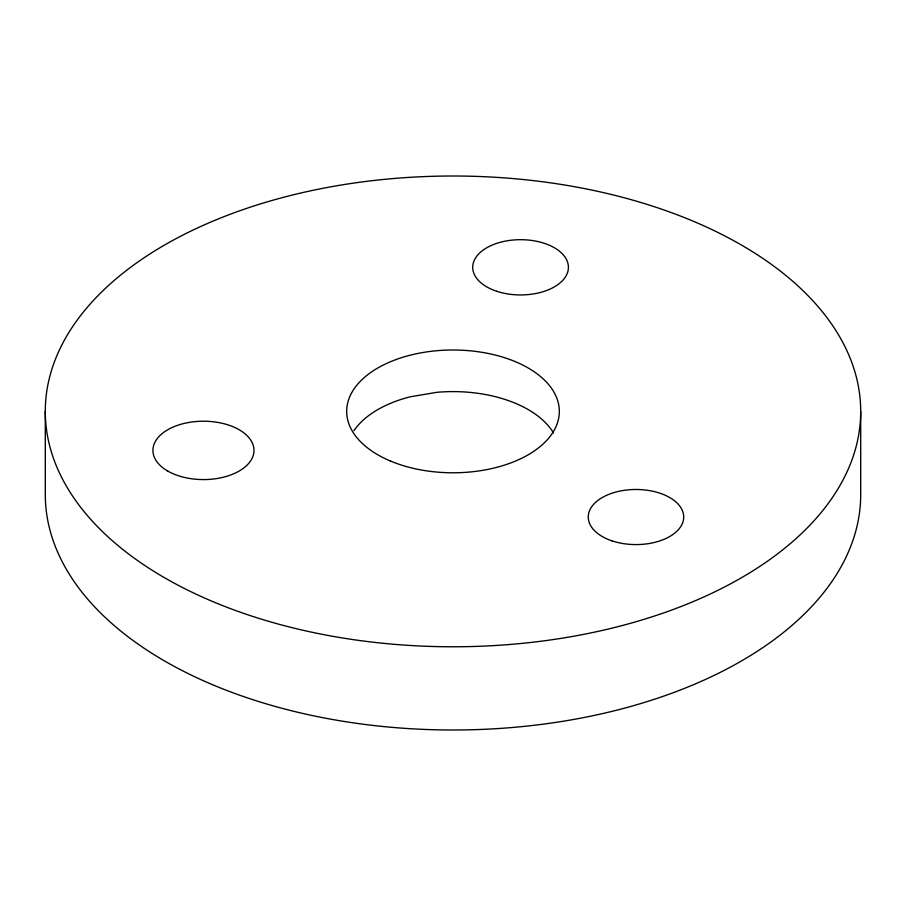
<?xml version="1.0" encoding="UTF-8"?>
<svg xmlns="http://www.w3.org/2000/svg" width="906" height="906" viewBox="0 0 906 906"><rect width="100%" height="100%" fill="white"/><g stroke="black" fill="none" stroke-linecap="round" stroke-linejoin="round"><path stroke-width="1.36" d="M860.7 411.392A407.7 235.379 0 0 1 249.15 615.242A407.7 235.379 0 0 1 249.15 207.542A407.7 235.379 0 0 1 860.7 411.392L860.7 494.608A407.7 235.379 0 0 1 453 729.998A407.7 235.379 0 0 1 45.3 494.608L45.3 411.392M353.94 430.69A106.33 61.393 0 0 1 410.282 396.783L436.941 392.309A106.33 61.393 0 0 1 553.487 432.921M496.635 291.245A47.859 27.633 0 0 0 568.424 267.315A47.859 27.633 0 0 0 496.635 243.386A47.859 27.633 0 0 0 496.635 291.245M612.116 540.893A47.724 27.554 0 0 0 683.702 517.032A47.724 27.554 0 0 0 612.116 493.17A47.724 27.554 0 0 0 612.116 540.893M167.712 471.029A50.543 29.185 0 0 0 252.276 457.949A50.543 29.185 0 0 0 190.373 422.207A50.543 29.185 0 0 0 167.712 471.029M390.033 460.86A106.33 61.393 0 0 0 558.685 418.142A106.33 61.393 0 0 0 410.282 355.175A106.33 61.393 0 0 0 390.033 460.86"/></g></svg>
